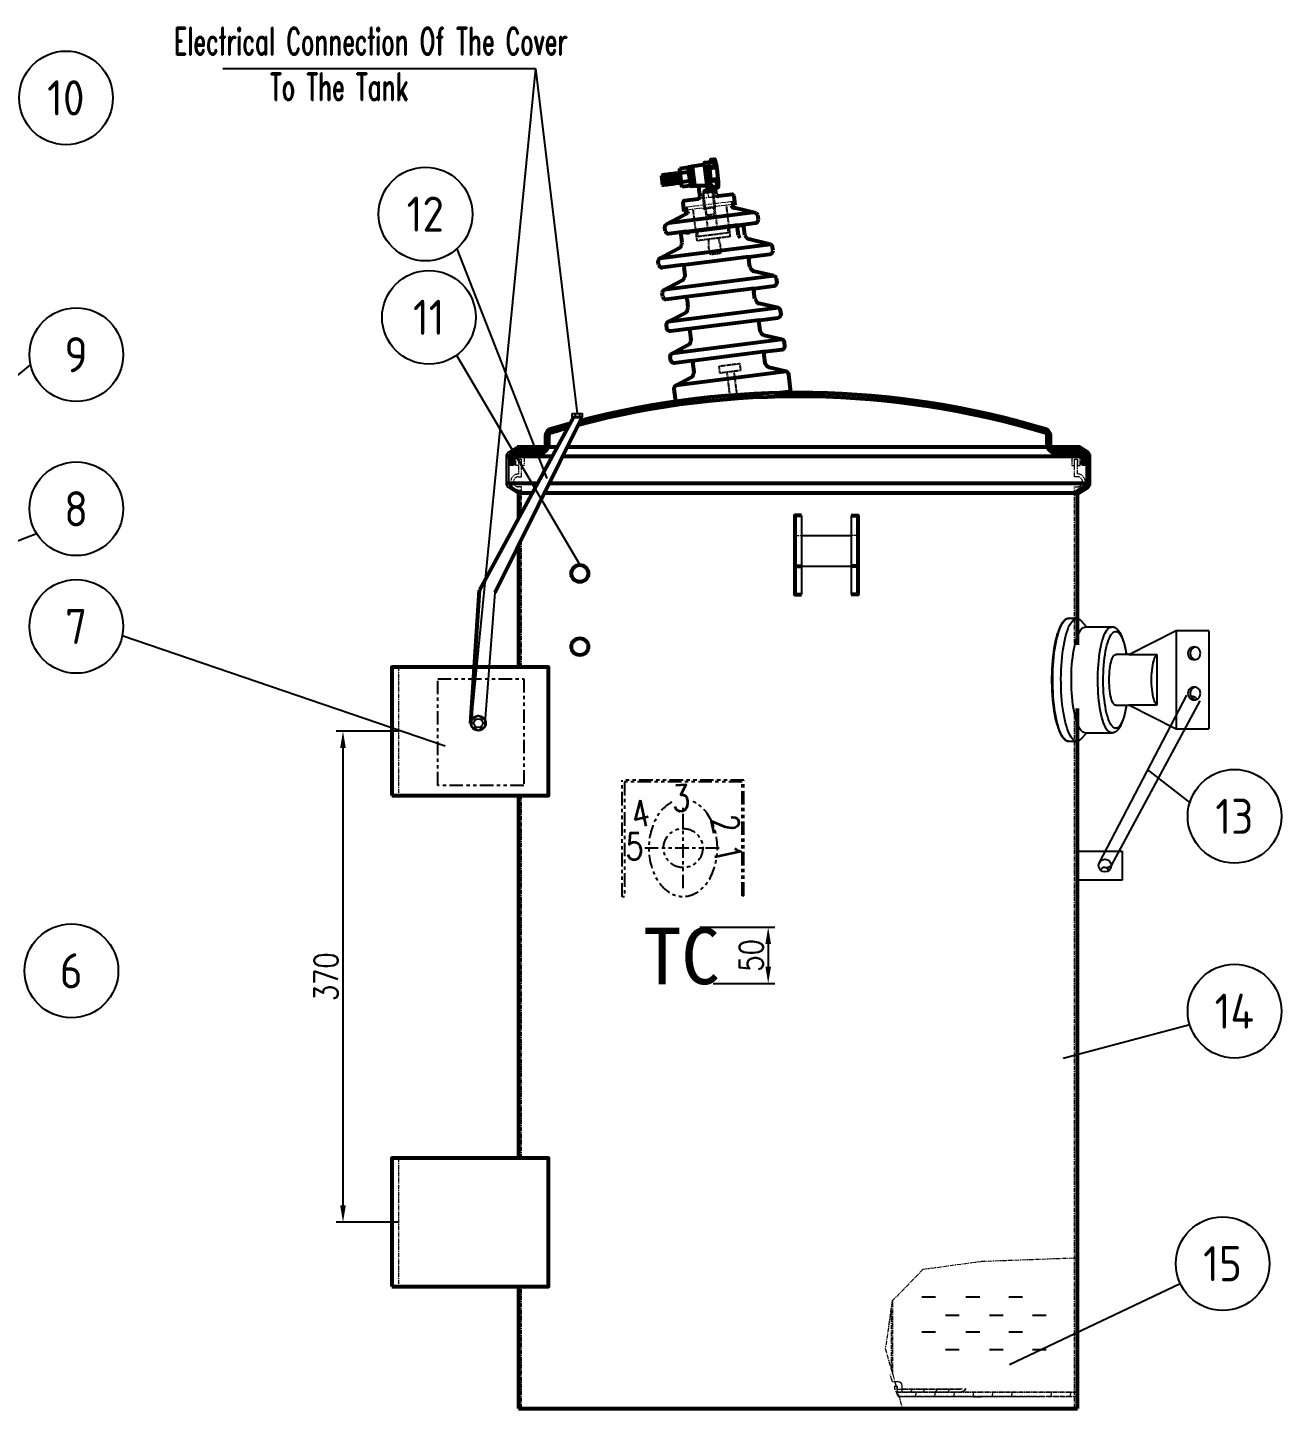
# Model space of a CAD drawing. Header units: millimetres. Extents: x 110990 to 114779, y -20151 to -17057.
# Drawn here: x 112281 to 113394, y -18981 to -17756 of the extents above; entities that cross this region are included whole.
import ezdxf
from ezdxf.enums import TextEntityAlignment as Align

# ---------------------------------------------------------------- set-up
doc = ezdxf.new("R2010")
doc.units = ezdxf.units.MM
doc.header["$LTSCALE"] = 3
for name, pattern in [('ACISOTGB', [9, 4, -1, 1, -1, 1, -1]), ('ACISOTGL', [3, 2, -1]), ('CENTER', [2, 1.25, -0.25, 0.25, -0.25]), ('HIDDEN', [0.375, 0.25, -0.125])]:
    doc.linetypes.add(name, pattern=pattern)
for name, color, linetype in [('2', 3, 'Continuous'), ('4', 2, 'HIDDEN'), ('A', 3, 'Continuous'), ('D', 11, 'HIDDEN'), ('PL', 5, 'Continuous'), ('S', 254, 'Continuous'), ('几何体', 7, 'Continuous')]:
    doc.layers.add(name, color=color, linetype=linetype)
for name, color, linetype, lineweight in [('图层1', 1, 'CENTER', 13), ('标注、文本', 3, 'Continuous', 25), ('粗实线', 4, 'Continuous', 53)]:
    doc.layers.add(name, color=color, linetype=linetype, lineweight=lineweight)
doc.styles.add('chinese', font='simhei.ttf')
doc.styles.add('HC_GBDIM', font='romans', dxfattribs={"width": 0.667, "bigfont": 'gbcbig'})
doc.styles.add('ST_WIN', font='isocp2.shx', dxfattribs={"bigfont": 'hzdxfst.shx'})
doc.styles.add('TH_GBDIM', font='romans.shx', dxfattribs={"width": 0.8, "bigfont": 'gbcbig.shx'})
doc.styles.add('数字与字母', font='romand.shx', dxfattribs={"width": 0.8, "bigfont": 'hztxt.shx'})
doc.dimstyles.new('TH_GBDIM1', dxfattribs={"dimscale": 3, "dimtxt": 3.5, "dimasz": 2.5, "dimexe": 2, "dimexo": 0, "dimgap": 1.5, "dimtad": 1, "dimdec": 1, "dimzin": 0, "dimdsep": 46, "dimtxsty": 'TH_GBDIM', "dimcen": 2.5, "dimclrd": 3, "dimclre": 256, "dimclrt": 2, "dimadec": 0, "dimazin": 0, "dimtfac": 0.714286, "dimtdec": 1, "dimtmove": 0, "dimatfit": 3, "dimfxl": 1, "dimtzin": 0, "dimlwd": -1, "dimlwe": -1, "dimarcsym": 0})

# ---------------------------------------------------------------- blocks, each defined once
blk = doc.blocks.new('*D15')
at = {"layer": 'Defpoints', "color": 0, "transparency": 16777216}
for p in [(112610.1, -18380.4), (112560.7, -18816.1), (112610.1, -18816.1)]:
    blk.add_point(p, dxfattribs=at)
at = {"layer": '标注、文本', "transparency": 16777216}
for p, q in [((112610.1, -18380.4), (112554.7, -18380.4)), ((112610.1, -18816.1), (112554.7, -18816.1))]:
    blk.add_line(p, q, dxfattribs=at)
at = {"layer": '标注、文本', "color": 3, "transparency": 16777216}
blk.add_line((112560.7, -18395.4), (112560.7, -18801.1), dxfattribs=at)
for points in [[(112558.2, -18395.4), (112563.2, -18395.4), (112560.7, -18380.4)], [(112558.2, -18801.1), (112563.2, -18801.1), (112560.7, -18816.1)]]:
    blk.add_solid(points, dxfattribs=at)
at = {"layer": '标注、文本', "color": 2, "transparency": 16777216, "insert": (112545.7, -18598.2), "char_height": 21, "width": 122.083, "attachment_point": 5, "rotation": 90, "style": 'TH_GBDIM'}
blk.add_mtext('370', dxfattribs=at)
blk = doc.blocks.new('A$C67204ebe')
at = {"layer": 'D'}
for p, q in [((-38.8, 178), (-32.9, 147.3)), ((-31, 179.6), (-28.4, 166.4)), ((-41.3, 135.4), (-46.8, 163.2)), ((-35.6, 165), (-36.9, 164.7)), ((-34.3, 158.5), (-35.6, 165)), ((-27.6, 159.8), (-34.3, 158.5)), ((-28.4, 166.4), (-28.9, 166.3)), ((-28.9, 166.3), (-27.6, 159.8)), ((-28.4, 166.4), (-28.2, 166.5)), ((-28.2, 166.5), (-24.7, 149)), ((-17.9, 169), (-12.4, 141.1)), ((-12.4, 141.1), (-41.3, 135.4)), ((-6.9, 20.8), (-2.4, -2.4)), ((-0.8, 22), (3.8, -1.2))]:
    blk.add_line(p, q, dxfattribs=at)
for points in [[(-35.6, 182.6), (-39.1, 179.5), (-38.8, 178), (-31, 179.6), (-31.3, 181.1), (-31, 179.6), (-30.2, 179.7), (-27.6, 166.6), (-26.7, 166), (-37.6, 163.8), (-36.9, 164.7), (-39.5, 177.9), (-38.8, 178)], [(-22.6, 139), (-22.4, 137.9), (-20.8, 133.4), (-20.2, 130.3), (-19.9, 127.7), (-19.9, 125.6), (-28.5, 123.9), (-29.6, 126.9), (-30.4, 129.9), (-30.9, 133.6), (-30.9, 136.2), (-31.1, 137.4)]]:
    blk.add_lwpolyline(points, dxfattribs=at)
blk.add_lwpolyline([(-23.1, 147.8), (-34.1, 145.6), (-41.3, 144.2, 0.282875), (-41.9, 143.6, 0.11185), (-41.9, 143.2), (-41.1, 139.3), (-14.1, 144.6), (-14.8, 148.6, 0.414214), (-15.8, 149.2), (-23.2, 147.8)], format="xyb", dxfattribs=at)
blk.add_lwpolyline([(3.9, 29.4), (5.1, 23.2), (-12.9, 19.6), (-14.1, 25.8)], close=True, dxfattribs=at)
for centre, start, end in [((-34.4, 147.1), 281.16, 11.16), ((-23.2, 149.3), 191.16, 281.16)]:
    blk.add_arc(centre, 1.5, start, end, dxfattribs=at)
at = {"layer": '图层1'}
for p, q in [((-12.5, 172.2), (-53, 164.4)), ((-25, 176.1), (-43, 172.6)), ((-35.6, 182.6), (-34, 174.3)), ((-34, 174.3), (-25, 176.1)), ((-12.9, 169.9), (-13.3, 172.1)), ((-11.9, 168.9), (-12.5, 172.2)), ((-53, 164.4), (-52.4, 160.9)), ((-52.3, 164.5), (-51.8, 162.3)), ((-51.8, 162.3), (-12.9, 169.9)), ((36.4, 5.2), (-48.2, -11.5))]:
    blk.add_line(p, q, dxfattribs=at)
at = {"layer": '粗实线', "ltscale": 2}
for p, q in [((-61.1, 198.1), (-61.3, 196.5)), ((-61.3, 196.5), (-60.4, 194.2)), ((-53.9, 199.6), (-61.1, 198.1)), ((-39.9, 203.9), (-36.1, 185.3)), ((-76.9, 191.1), (-75.3, 182.9)), ((-76.4, 190.7), (-74.1, 183.4)), ((-75.8, 191.6), (-73.2, 182.8)), ((-74.9, 191), (-72.6, 183.8)), ((-74.2, 191.9), (-71.7, 183.1)), ((-73.3, 191.3), (-71.1, 184.1)), ((-72.7, 192.2), (-70.1, 183.4)), ((-71.8, 191.6), (-69.5, 184.4)), ((-71.1, 192.6), (-68.6, 183.7)), ((-70.2, 191.9), (-68, 184.7)), ((-69.6, 192.9), (-67, 184.1)), ((-68.7, 192.2), (-66.4, 185)), ((-68, 193.2), (-65.5, 184.3)), ((-67.1, 192.5), (-64.9, 185.3)), ((-66.5, 193.4), (-64, 184.6)), ((-65.6, 192.8), (-63.3, 185.6)), ((-65, 193.8), (-62.4, 185)), ((-61.8, 185.9), (-64, 193.1)), ((-63.4, 194.1), (-60.9, 185.3)), ((-62.5, 193.4), (-60.3, 186.2)), ((-61.8, 194.4), (-59.3, 185.6)), ((-53.1, 195.6), (-60.4, 194.2)), ((-51.6, 187.6), (-58.8, 186.2)), ((-52.1, 192.8), (-49.3, 191)), ((-36.1, 185.3), (-35.7, 184.5)), ((-34.5, 194.1), (-33.2, 187.5)), ((-33.2, 187.5), (-33.5, 189.1)), ((-33.5, 189.1), (-33.5, 189.1)), ((-50.8, 183.6), (-58, 182.2)), ((-54.9, 170.2), (-43, 172.6)), ((-42.1, 178.6), (-42.5, 180.2)), ((-41.4, 174.9), (-42.1, 178.6)), ((-27.4, 177.7), (-28.1, 181.3)), ((-13.1, 178.4), (-25, 176.1)), ((-9.7, 169.3), (-11.3, 177.2)), ((6.6, 163.9), (-67.6, 149.3)), ((-54.6, 160.4), (-56.1, 168.3)), ((-51.2, 161.1), (-54.6, 160.4)), ((-13.1, 168.6), (-9.7, 169.3)), ((9.3, 163.5), (-10.6, 166.7)), ((11.7, 158.2), (10.9, 161.9)), ((-69.9, 147.8), (-52.7, 158.4)), ((-1, 152.1), (-57.1, 141)), ((-51.4, 142.9), (-5.9, 151.9)), ((-5.1, 143), (-6.4, 149)), ((-6, 151.8), (9.5, 154.9)), ((0.5, 143.7), (-0.9, 150.7)), ((24, 136.7), (-73.6, 117.4)), ((-70.1, 142.1), (-70.8, 145.8)), ((-51.4, 142.9), (-66.9, 139.9)), ((-54.4, 132.8), (-55.7, 139.9)), ((24, 136.7), (4.4, 139.9)), ((-73.6, 117.4), (-56.6, 127.9)), ((5.6, 124.5), (-52.2, 113)), ((5.6, 124.5), (23.9, 128.1)), ((26.5, 131.6), (25.9, 134.4)), ((-73.9, 111.8), (-74.4, 114.6)), ((-51.9, 113.1), (-70.2, 109.5)), ((-49.8, 104.4), (-51, 110.9)), ((7, 115.6), (5.6, 122.1)), ((28.8, 109), (11.4, 111.7)), ((28.8, 109), (-67.4, 90)), ((-67.4, 90), (-52.4, 99.2)), ((12.2, 96.8), (29.8, 100.3)), ((32, 103.5), (31.2, 107.2)), ((-68.3, 83.8), (-69, 87.4)), ((12.2, 96.8), (-47.4, 85)), ((13.5, 87.5), (12.1, 94)), ((-47.5, 85), (-65, 81.6)), ((34.7, 81), (-62.2, 61.8)), ((-45.2, 75.9), (-46.3, 82.5)), ((18.8, 69), (-42.2, 57)), ((39.8, 53.2), (-56.4, 34.2)), ((26.1, 41.5), (-37.5, 29)), ((45.7, 25.2), (-51.2, 6.1))]:
    blk.add_line(p, q, dxfattribs=at)
for points in [[(-42.5, 180.2), (-42.9, 182.5, 0.216454), (-43.8, 183.7, 0.14676), (-45.3, 184.1), (-47.1, 183.7, -0.216222), (-47.7, 183.8, -0.128385), (-48, 184.3), (-51.1, 200.1, -0.236321), (-51, 200.6, -0.137645), (-50.4, 201), (-40.5, 203.4, 0.118082), (-40.2, 203.6, 0.239241), (-39.9, 204.2, -0.185592), (-39.7, 204.7, -0.149289), (-39.3, 205.1), (-33.8, 206.1), (-34.1, 207.5, -0.162586), (-34.1, 207.9, -0.235181), (-33.6, 208.2), (-31.3, 208.7, -0.193012), (-30.8, 208.6, -0.216479), (-30.7, 208.3), (-29.5, 205), (-28.8, 202.5, -0.305966), (-29.2, 201.3, -0.211517), (-30.1, 201.1), (-33.8, 200.2, 0.124352), (-34.9, 199.7), (-33.3, 191.1, 0.232484), (-32.3, 189.9, 0.137631), (-31.2, 189.6), (-29.8, 189.9, -0.226514), (-28.4, 189.5, -0.129294), (-27.4, 185.8)], [(-50.4, 201), (-50.3, 200.7), (-50.3, 200.2), (-47.2, 184.4), (-47, 184), (-46.2, 183.9, -0.005437), (-42.8, 184.5, -0.020315), (-39, 184.8, -0.072791), (-37, 184.7, -0.141507), (-36.2, 184.1, -0.078582), (-35.7, 183.2, -0.389074)], [(-34.5, 194.1), (-35.7, 200.2), (-35.8, 200.7, -0.078909), (-35.9, 201.7, -0.002455), (-35.7, 202.6, -0.104269), (-35.3, 203.9, -0.067748), (-33.8, 205.8, -0.137062), (-32.8, 206.3, -0.250439), (-31.9, 206.1, -0.064304), (-31.3, 205.3, -0.207145), (-31, 202.9, -0.182921), (-31.6, 202, -0.000416), (-33.2, 201.6, 0.26878), (-34.9, 199.7, 0.499102)], [(-33.9, 190.8), (-33.2, 187.5, 0.188465), (-31.6, 184.9, 0.125485), (-29.5, 184.1, 0.148052), (-28, 184.3, 0.261104), (-27.4, 185.8, 0.829827)], [(-32.9, 190.5), (-28, 191.5, -0.202073), (-27, 191.3, -0.189452), (-26.4, 190.4, -0.036985), (-26, 184.1, 0.140434)], [(-28.1, 181.3), (-28.4, 183.4), (-26.3, 183.8, 0.076742), (-26.1, 183.9, 0.221032), (-26, 184.1, 59.233366)], [(23.9, 55.7, -0.200811), (21.5, 57.2, -0.016019), (20, 59.5), (18.6, 66.5, -0.126731), (18.7, 67.8, 0.095852), (18.8, 69), (34.9, 72.2, 0.198563), (37, 73.6, 0.178497), (37.5, 75.6), (36.8, 78.9, 0.197282), (36, 80.2, 0.032544), (34.7, 81), (17.4, 83.8)], [(-42.7, 42.6, 0.200811), (-41, 44.8, 0.016019), (-40.5, 47.5), (-41.9, 54.6, 0.126731), (-42.4, 55.7, -0.095852), (-43, 56.9), (-59.1, 53.7, -0.198563), (-61.5, 54.2, -0.178497), (-62.8, 55.9), (-63.4, 59.2, -0.197282), (-63.1, 60.6, -0.032544), (-62.2, 61.8), (-47.3, 71)], [(36.4, 5.2), (49.6, 7.8, 0.264751), (50.4, 8.5, 0.085218), (50.6, 9.6), (48, 22.7, 0.130917), (47.3, 24.1, 0.137977), (45.7, 25.2), (30.4, 27.7, -0.196911), (28, 29.1, -0.024375), (26.5, 31.4), (25.1, 37.9, -0.086896), (25.1, 39.7, -0.031016), (25.4, 41.4), (40.8, 44.4, 0.221746), (42.5, 45.7, 0.093612), (43, 47.3), (42.3, 51, 0.224627), (41.2, 52.6, 0.05176), (39.8, 53.2), (23.9, 55.7)], [(-48.2, -11.5), (-48.2, -11.5, -0.264751), (-49.2, -11.1, -0.085218), (-49.8, -10.2), (-52.4, 3, -0.130917), (-52.3, 4.5, -0.137977), (-51.2, 6.1), (-38, 14.2, 0.196911), (-36.4, 16.4, 0.024375), (-35.9, 19.1), (-37.1, 25.6, 0.086896), (-37.7, 27.3, 0.031016), (-38.6, 28.7), (-54, 25.7, -0.221746), (-56, 26.2, -0.093612), (-57.2, 27.6), (-57.9, 31.2, -0.224627), (-57.5, 33.1, -0.05176), (-56.4, 34.2), (-42.7, 42.6)]]:
    blk.add_lwpolyline(points, format="xyb", dxfattribs=at)
for points in [[(-51, 200.6), (-53.5, 200.1), (-50.2, 183.3), (-47.7, 183.8)], [(-35.7, 183.2), (-35.6, 182.6), (-31.3, 181.1), (-39.1, 179.5)]]:
    blk.add_lwpolyline(points, dxfattribs=at)
for centre, radius, start, end in [((-57, 196.9), 4.35, 163.4313, 218.8887), ((-57.3, 196.8), 4.34, 343.3993, 38.9207), ((-34.4, 201.6), 1.52, 294.6534, 2.4331), ((-80.9, 186), 54.6, 4.6754, 17.6446), ((-43.5, 193.3), 16.8, 177.1743, 205.1457), ((-54.6, 184.9), 4.35, 163.4313, 218.8887), ((-68.4, 188.4), 16.8, 357.1582, 25.1618), ((-55, 184.9), 4.34, 343.3994, 38.9205), ((-31.8, 189.4), 1.26, 14.6553, 93.8015), ((-43.4, 174.3), 1.82, 281.16, 330.0554), ((-44.1, 174.8), 2.63, 330.0554, 3.4106), ((-24.9, 178.5), 2.63, 198.9094, 232.2646), ((-25.4, 177.9), 1.82, 232.2646, 281.16), ((-12.9, 176.6), 1.86, 59.0793, 96.5308), ((-12.8, 176.9), 1.51, 11.16, 59.0793), ((-54.6, 168.6), 1.51, 143.2407, 191.16), ((-54.4, 168.4), 1.86, 105.7892, 143.2407), ((-54.6, 161.4), 3.52, 301.4821, 323.501), ((-54.1, 161.1), 3, 323.501, 1.2271), ((-10.3, 169.7), 3, 201.0929, 238.819), ((-10.1, 170.2), 3.52, 238.819, 260.8379), ((12.2, 166.3), 4.06, 224.3538, 242.4485), ((9.7, 161.7), 1.18, 11.9255, 62.4485), ((-73.7, 149.4), 4.06, 319.8715, 337.9662), ((-2.3, 149.9), 4.16, 154.9318, 192.0441), ((-6.6, 151.9), 0.599, 334.9318, 356.4793), ((2.4, 151.4), 3.38, 168.1044, 184.7855), ((3.1, 151.5), 4.11, 184.7855, 191.7617), ((9, 157.4), 2.54, 281.3417, 330.4372), ((7.8, 158.1), 3.83, 330.4372, 2.4295), ((-69.7, 146), 1.18, 139.8715, 190.3945), ((-66.5, 143.4), 3.83, 199.8905, 231.8828), ((-67.3, 142.4), 2.54, 231.8828, 280.9783), ((-59.1, 139.3), 3.38, 17.5345, 34.2156), ((-59.8, 139.1), 4.11, 10.5583, 17.5345), ((-50.8, 143.2), 0.599, 205.8407, 227.3882), ((-54, 139.7), 4.16, 10.2759, 47.3882), ((7.3, 148.9), 13.7, 205.3694, 217.4953), ((18.9, 154), 21.1, 209.3382, 216.7925), ((5, 143.6), 3.67, 216.7925, 260.6372), ((22.3, 133.2), 3.92, 40.9829, 63.3864), ((23, 133.8), 3.02, 11.16, 40.9829), ((-58.5, 131.1), 3.67, 301.6828, 345.5275), ((-75.4, 135.4), 21.1, 345.5275, 352.9818), ((10.7, 123.3), 5.24, 167.6316, 180.8025), ((11.7, 123.4), 6.15, 180.8025, 192.0282), ((23.3, 131.2), 3.21, 281.16, 325.4108), ((23.3, 131.2), 3.21, 325.4108, 6.6892), ((-71.5, 115.2), 3.02, 161.3371, 191.16), ((-70.6, 114.9), 3.92, 138.9336, 161.3371), ((-70.8, 112.7), 3.21, 195.6308, 236.9092), ((-56.2, 110.1), 5.24, 21.5175, 34.6884), ((-57, 109.8), 6.15, 10.2918, 21.5175), ((15.3, 119.4), 9.1, 204.3699, 221.7169), ((12.2, 116.6), 4.88, 221.7169, 261.0791), ((-70.8, 112.7), 3.21, 236.9092, 281.16), ((-54.9, 103.3), 4.88, 301.2409, 340.6031), ((-58.9, 104.7), 9.1, 340.6031, 357.9501), ((31.2, 113.6), 5.21, 242.1366, 254.886), ((29.3, 102.8), 2.58, 281.2407, 329.3178), ((29.4, 106.8), 1.84, 11.9208, 74.886), ((28.4, 103.3), 3.59, 329.3178, 3.5272), ((-67.2, 87.8), 1.84, 127.434, 190.3992), ((-71.4, 93.4), 5.21, 307.434, 320.1834), ((20.4, 95), 8.34, 167.8363, 177.6138), ((17.4, 95.1), 5.41, 177.6138, 192.0258), ((113.9, 153.7), 120.2, 213.407, 214.7095), ((-64.9, 84.9), 3.59, 198.7928, 233.0022), ((-65.5, 84.1), 2.58, 233.0022, 281.0793), ((-54.3, 80.3), 8.34, 24.7062, 34.4837), ((-51.7, 81.5), 5.41, 10.2942, 24.7062), ((-163.1, 99.1), 120.2, 347.6105, 348.913), ((17.9, 87.2), 3.49, 214.7095, 260.7372), ((-49.1, 74), 3.49, 301.5828, 347.6105)]:
    blk.add_arc(centre, radius, start, end, dxfattribs=at)
for points in [[(-60.4, 194.2), (-61, 194), (-61.9, 194.4), (-62.5, 193.4), (-63.4, 194.1), (-64, 193.1), (-65, 193.8), (-65.6, 192.8), (-66.5, 193.4), (-67.1, 192.5), (-68, 193.2), (-68.7, 192.2), (-69.6, 192.9), (-70.2, 191.9), (-71.1, 192.6), (-71.8, 191.6), (-72.7, 192.2), (-73.3, 191.3), (-74.2, 191.9), (-74.9, 191), (-75.8, 191.6), (-76.4, 190.7), (-76.9, 191.1)], [(-58.8, 186.1), (-59.3, 185.6), (-60.3, 186.2), (-60.9, 185.3), (-61.8, 185.9), (-62.4, 185), (-63.3, 185.6), (-64, 184.6), (-64.9, 185.3), (-65.5, 184.3), (-66.4, 185), (-67.1, 184), (-68, 184.7), (-68.6, 183.7), (-69.5, 184.4), (-70.2, 183.4), (-71.1, 184), (-71.7, 183.1), (-72.6, 183.8), (-73.2, 182.8), (-74.2, 183.4), (-74.8, 182.5), (-75.3, 182.9)], [(-35.7, 184.5), (-34.2, 184), (-31.8, 183.7), (-30.2, 183.8), (-28.6, 184)]]:
    blk.add_spline(points, degree=3, dxfattribs=at)
blk = doc.blocks.new('*D11')
at = {"layer": 'Defpoints', "color": 0, "transparency": 16777216}
for p in [(112877.3, -18554.3), (112889.3, -18604.3), (112938.1, -18604.3)]:
    blk.add_point(p, dxfattribs=at)
at = {"layer": '标注、文本', "transparency": 16777216}
for p, q in [((112877.3, -18554.3), (112944.1, -18554.3)), ((112889.3, -18604.3), (112944.1, -18604.3))]:
    blk.add_line(p, q, dxfattribs=at)
at = {"layer": '标注、文本', "color": 3, "transparency": 16777216}
blk.add_line((112938.1, -18569.3), (112938.1, -18589.3), dxfattribs=at)
for points in [[(112935.6, -18569.3), (112940.6, -18569.3), (112938.1, -18554.3)], [(112935.6, -18589.3), (112940.6, -18589.3), (112938.1, -18604.3)]]:
    blk.add_solid(points, dxfattribs=at)
at = {"layer": '标注、文本', "color": 2, "transparency": 16777216, "insert": (112923.1, -18579.3), "char_height": 21, "attachment_point": 5, "rotation": 90, "style": 'TH_GBDIM'}
blk.add_mtext('50', dxfattribs=at)

msp = doc.modelspace()

# ---------------------------------------------------------------- linework, layer by layer
at = {"layer": '2', "linetype": 'Continuous'}
msp.add_lwpolyline([(112716.25, -18129.76), (112709.16, -18134.19, 0.2586176), (112707.75, -18136.73), (112707.75, -18160.29, 0.2586176), (112709.16, -18162.83), (112716.25, -18167.26), (112715.19, -18168.96), (112708.1, -18164.53, -0.2586176), (112705.75, -18160.29), (112705.75, -18136.73, -0.2586176), (112708.1, -18132.49), (112715.19, -18128.06)], format="xyb", close=True, dxfattribs=at)
at = {"layer": 'A'}
for p, q in [((111935.26, -18341.53), (112288.71, -18205.02)), ((113313.13, -18444.18), (113274.78, -18414.25)), ((113312.25, -18640.87), (113199.94, -18670.72))]:
    msp.add_line(p, q, dxfattribs=at)
for centre in [(112314.86, -17818.46), (112633.94, -17921.57), (112636.97, -18013.15), (112323.98, -18046.31), (112323.98, -18183), (112323.98, -18287.42), (113352.02, -18455.85), (112319.69, -18592.98), (113352.02, -18628.74), (113341.5, -18852.78)]:
    msp.add_circle(centre, 41.58, dxfattribs=at)
at = {"layer": 'PL', "color": 7, "ltscale": 0.5}
msp.add_line((112686.89, -18372.58), (112695.92, -18257.35), dxfattribs=at)
msp.add_lwpolyline([(112680.81, -18366.49), (112686.61, -18369.84), (112686.61, -18376.53), (112680.81, -18379.88), (112675.01, -18376.53), (112675.01, -18369.84)], close=True, dxfattribs=at)
for radius in [6.7, 3.94]:
    msp.add_circle((112680.81, -18373.19), radius, dxfattribs=at)
at = {"layer": '几何体'}
for p, q in [((113212.05, -18280.42), (113204.72, -18280.42)), ((113204.72, -18280.42), (113204.77, -18280.42)), ((113220.96, -18287.93), (113215.82, -18282.41)), ((113242.81, -18287.93), (113219.3, -18287.93)), ((113300.24, -18291.29), (113258.15, -18312.64)), ((113329.21, -18291.29), (113300.24, -18291.29)), ((113258.79, -18312.32), (113246.58, -18312.32)), ((113283.21, -18312.64), (113258.15, -18312.64)), ((113283.21, -18356.98), (113283.21, -18312.64)), ((113246.58, -18357.31), (113258.79, -18357.31)), ((113258.15, -18356.98), (113300.24, -18378.33)), ((113258.15, -18356.98), (113283.21, -18356.98)), ((113215.82, -18387.22), (113220.96, -18381.7)), ((113219.3, -18381.7), (113242.81, -18381.7)), ((113300.24, -18378.33), (113329.09, -18378.33)), ((113204.72, -18389.21), (113212.05, -18389.21)), ((113212.17, -18512.42), (113212.17, -18486.82)), ((113212.17, -18486.82), (113252.17, -18486.82)), ((113252.17, -18486.82), (113252.17, -18512.42)), ((113252.17, -18512.42), (113212.17, -18512.42))]:
    msp.add_line(p, q, dxfattribs=at)
at = {"layer": '几何体', "flags": 128}
for points in [[(113204.72, -18389.21), (113203.7, -18389.06), (113202.69, -18388.64), (113201.69, -18387.93), (113200.71, -18386.95), (113199.75, -18385.7), (113198.81, -18384.18), (113197.9, -18382.4), (113197.03, -18380.38), (113196.2, -18378.11), (113195.41, -18375.63), (113194.68, -18372.93), (113193.99, -18370.03), (113193.36, -18366.94), (113192.79, -18363.69), (113192.28, -18360.29), (113191.84, -18356.76), (113191.46, -18353.11), (113191.15, -18349.36), (113190.92, -18345.54), (113190.75, -18341.67), (113190.66, -18337.76), (113190.64, -18333.83), (113190.7, -18329.91), (113190.83, -18326.01), (113191.03, -18322.16), (113191.3, -18318.38), (113191.64, -18314.68), (113192.05, -18311.08), (113192.53, -18307.61), (113193.07, -18304.29), (113193.67, -18301.12), (113194.33, -18298.12), (113195.04, -18295.32), (113195.8, -18292.73), (113196.61, -18290.35), (113197.46, -18288.2), (113198.35, -18286.3), (113199.27, -18284.65), (113200.22, -18283.26), (113201.2, -18282.15), (113202.19, -18281.3), (113203.2, -18280.74), (113204.21, -18280.45), (113204.72, -18280.42)], [(113212.05, -18389.21), (113211.03, -18389.06), (113210.02, -18388.64), (113209.02, -18387.93), (113208.04, -18386.95), (113207.08, -18385.7), (113206.14, -18384.18), (113205.23, -18382.4), (113204.36, -18380.38), (113203.53, -18378.11), (113202.74, -18375.63), (113202.01, -18372.93), (113201.32, -18370.03), (113200.69, -18366.94), (113200.12, -18363.69), (113199.61, -18360.29), (113199.17, -18356.76), (113198.79, -18353.11), (113198.49, -18349.36), (113198.25, -18345.54), (113198.08, -18341.67), (113197.99, -18337.76), (113197.97, -18333.83), (113198.03, -18329.91), (113198.16, -18326.01), (113198.36, -18322.16), (113198.63, -18318.38), (113198.97, -18314.68), (113199.38, -18311.08), (113199.86, -18307.61), (113200.4, -18304.29), (113201, -18301.12), (113201.66, -18298.12), (113202.37, -18295.32), (113203.13, -18292.73), (113203.94, -18290.35), (113204.79, -18288.2), (113205.68, -18286.3), (113206.6, -18284.65), (113207.56, -18283.26), (113208.53, -18282.15), (113209.52, -18281.3), (113210.53, -18280.74), (113211.54, -18280.45), (113212.56, -18280.45), (113213.57, -18280.74), (113214.58, -18281.3), (113215.57, -18282.15), (113215.82, -18282.41)], [(113219.3, -18381.7), (113218.36, -18381.56), (113217.43, -18381.13), (113216.51, -18380.43), (113215.6, -18379.46), (113214.71, -18378.21), (113213.86, -18376.71), (113213.03, -18374.95), (113212.25, -18372.96), (113211.5, -18370.73), (113210.81, -18368.28), (113210.16, -18365.64), (113209.57, -18362.81), (113209.04, -18359.81), (113208.57, -18356.66), (113208.16, -18353.38), (113207.82, -18349.99), (113207.55, -18346.51), (113207.35, -18342.95), (113207.23, -18339.35), (113207.17, -18335.72), (113207.19, -18332.09), (113207.28, -18328.47), (113207.44, -18324.89), (113207.68, -18321.37), (113207.98, -18317.93), (113208.36, -18314.59), (113208.8, -18311.37), (113209.3, -18308.29), (113209.86, -18305.38), (113210.48, -18302.64), (113211.15, -18300.09), (113211.87, -18297.75), (113212.64, -18295.64), (113213.44, -18293.76), (113214.28, -18292.13), (113215.15, -18290.75), (113216.05, -18289.64), (113216.97, -18288.81), (113217.9, -18288.24), (113218.83, -18287.96), (113219.3, -18287.93)], [(113242.81, -18381.7), (113241.87, -18381.56), (113240.94, -18381.13), (113240.01, -18380.43), (113239.11, -18379.46), (113238.22, -18378.21), (113237.37, -18376.71), (113236.54, -18374.95), (113235.76, -18372.96), (113235.01, -18370.73), (113234.32, -18368.28), (113233.67, -18365.64), (113233.08, -18362.81), (113232.55, -18359.81), (113232.08, -18356.66), (113231.67, -18353.38), (113231.33, -18349.99), (113231.06, -18346.51), (113230.86, -18342.95), (113230.74, -18339.35), (113230.68, -18335.72), (113230.7, -18332.09), (113230.79, -18328.47), (113230.95, -18324.89), (113231.19, -18321.37), (113231.49, -18317.93), (113231.87, -18314.59), (113232.3, -18311.37), (113232.81, -18308.29), (113233.37, -18305.38), (113233.99, -18302.64), (113234.66, -18300.09), (113235.38, -18297.75), (113236.14, -18295.64), (113236.95, -18293.76), (113237.79, -18292.13), (113238.66, -18290.75), (113239.56, -18289.64), (113240.47, -18288.81), (113241.4, -18288.24), (113242.34, -18287.96), (113242.81, -18287.93)], [(113194.7, -18375.01), (113194.6, -18374.69), (113193.88, -18371.98), (113193.2, -18369.07), (113192.58, -18365.97), (113192.02, -18362.71), (113191.53, -18359.3), (113191.1, -18355.76), (113190.74, -18352.1), (113190.44, -18348.36), (113190.22, -18344.54), (113190.08, -18340.67), (113190, -18336.77), (113190, -18332.86), (113190.08, -18328.96), (113190.22, -18325.09), (113190.44, -18321.27), (113190.74, -18317.52), (113191.1, -18313.87), (113191.53, -18310.33), (113192.02, -18306.92), (113192.58, -18303.65), (113193.2, -18300.56), (113193.88, -18297.65), (113194.6, -18294.93), (113195.12, -18293.23)], [(113246.58, -18377.79), (113245.68, -18377.65), (113244.77, -18377.22), (113243.89, -18376.51), (113243.02, -18375.52), (113242.17, -18374.27), (113241.35, -18372.74), (113240.57, -18370.97), (113239.83, -18368.96), (113239.13, -18366.71), (113238.48, -18364.26), (113237.88, -18361.61), (113237.35, -18358.78), (113236.87, -18355.79), (113236.46, -18352.67), (113236.12, -18349.42), (113235.85, -18346.08), (113235.64, -18342.66), (113235.52, -18339.19), (113235.46, -18335.69), (113235.48, -18332.18), (113235.57, -18328.69), (113235.74, -18325.25), (113235.97, -18321.86), (113236.28, -18318.57), (113236.66, -18315.38), (113237.1, -18312.32), (113237.61, -18309.41), (113238.18, -18306.66), (113238.8, -18304.11), (113239.47, -18301.76), (113240.19, -18299.63), (113240.95, -18297.74), (113241.76, -18296.09), (113242.59, -18294.7), (113243.45, -18293.57), (113244.33, -18292.72), (113245.22, -18292.15), (113246.13, -18291.87), (113247.04, -18291.87), (113247.94, -18292.15), (113248.84, -18292.72), (113249.72, -18293.57), (113250.58, -18294.7), (113251.41, -18296.09), (113252.21, -18297.74), (113252.97, -18299.63), (113253.69, -18301.76), (113254.37, -18304.11), (113254.99, -18306.66), (113255.56, -18309.41), (113256.06, -18312.32), (113256.06, -18312.32)], [(113246.58, -18357.31), (113245.93, -18357.16), (113245.29, -18356.74), (113244.66, -18356.04), (113244.06, -18355.08), (113243.49, -18353.86), (113242.95, -18352.4), (113242.47, -18350.72), (113242.03, -18348.84), (113241.65, -18346.78), (113241.34, -18344.57), (113241.09, -18342.24), (113240.91, -18339.82), (113240.8, -18337.33), (113240.76, -18334.81), (113240.8, -18332.29), (113240.91, -18329.81), (113241.09, -18327.38), (113241.34, -18325.05), (113241.65, -18322.84), (113242.03, -18320.79), (113242.47, -18318.91), (113242.95, -18317.23), (113243.49, -18315.77), (113244.06, -18314.55), (113244.66, -18313.58), (113245.29, -18312.88), (113245.93, -18312.46), (113246.58, -18312.32)], [(113283.21, -18356.98), (113282.57, -18356.42), (113281.96, -18355.58), (113281.37, -18354.49), (113280.82, -18353.14), (113280.31, -18351.57), (113279.85, -18349.79), (113279.44, -18347.82), (113279.1, -18345.68), (113278.81, -18343.41), (113278.6, -18341.03), (113278.45, -18338.58), (113278.38, -18336.07), (113278.38, -18333.55), (113278.45, -18331.05), (113278.6, -18328.59), (113278.81, -18326.21), (113279.1, -18323.94), (113279.44, -18321.81), (113279.85, -18319.84), (113280.31, -18318.05), (113280.82, -18316.48), (113281.37, -18315.14), (113281.96, -18314.04), (113282.57, -18313.21), (113283.21, -18312.64)], [(113321.69, -18311.24), (113321.55, -18309.97), (113321.14, -18308.76), (113320.48, -18307.67), (113319.61, -18306.77), (113318.56, -18306.08), (113317.39, -18305.66), (113316.16, -18305.52), (113314.93, -18305.66), (113313.76, -18306.08), (113312.72, -18306.77), (113311.84, -18307.67), (113311.18, -18308.76), (113310.77, -18309.97), (113310.64, -18311.24), (113310.77, -18312.51), (113311.18, -18313.72), (113311.84, -18314.8), (113312.72, -18315.71), (113313.76, -18316.39), (113314.93, -18316.81), (113316.16, -18316.96), (113317.39, -18316.81), (113318.56, -18316.39), (113319.61, -18315.71), (113320.48, -18314.8), (113321.14, -18313.72), (113321.55, -18312.51), (113321.69, -18311.24)], [(113321.69, -18346.84), (113321.55, -18345.57), (113321.14, -18344.36), (113320.48, -18343.27), (113319.61, -18342.37), (113318.56, -18341.68), (113317.39, -18341.26), (113316.16, -18341.12), (113314.93, -18341.26), (113313.76, -18341.68), (113312.72, -18342.37), (113311.84, -18343.27), (113311.18, -18344.36), (113310.77, -18345.57), (113310.64, -18346.84), (113310.77, -18348.11), (113311.18, -18349.32), (113311.84, -18350.4), (113312.72, -18351.31), (113313.76, -18351.99), (113314.93, -18352.41), (113316.16, -18352.56), (113317.39, -18352.41), (113318.56, -18351.99), (113319.61, -18351.31), (113320.48, -18350.4), (113321.14, -18349.32), (113321.55, -18348.11), (113321.69, -18346.84)], [(113256.06, -18357.31), (113255.82, -18358.78), (113255.28, -18361.61), (113254.69, -18364.26), (113254.04, -18366.71), (113253.34, -18368.96), (113252.6, -18370.97), (113251.81, -18372.74), (113251, -18374.27), (113250.15, -18375.52), (113249.28, -18376.51), (113248.39, -18377.22), (113247.49, -18377.65), (113246.58, -18377.79)]]:
    msp.add_lwpolyline(points, dxfattribs=at)
at = {"layer": '几何体'}
msp.add_circle((113236.97, -18499.62), 5.6, dxfattribs=at)
for centre, radius, start, end in [((113318.31, -18311.24), 5.75, 101.71698, 258.28302), ((113318.31, -18346.84), 5.75, 101.71697, 258.28303), ((113314.82, -18352.74), 3.11, 58.41979, 115.45645), ((113313.42, -18356.72), 7.29, 42.01688, 65.44873), ((113211.63, -18383.84), 5.38, 274.44601, 321.15743), ((113236.71, -18505.13), 3.9, 16.73084, 157.90927)]:
    msp.add_arc(centre, radius, start, end, dxfattribs=at)
for points, knots in [([(113204.78, -18280.45), (113204.54, -18280.44), (113203.94, -18280.44), (113203, -18280.72), (113201.97, -18281.23), (113200.97, -18282), (113199.99, -18283.02), (113199.03, -18284.3), (113198.1, -18285.81), (113197.21, -18287.56), (113196.36, -18289.53), (113195.69, -18291.3), (113195.31, -18292.49), (113195.19, -18292.89)], [0, 0, 0, 0, 0.0623833, 0.1532864, 0.2454946, 0.3412048, 0.4405901, 0.542253, 0.6446694, 0.7468862, 0.848723, 0.9501955, 1, 1, 1, 1]), ([(113256.24, -18312.32), (113256.23, -18312.24), (113256.07, -18311.15), (113255.72, -18309.18), (113255.18, -18306.42), (113254.57, -18303.81), (113253.9, -18301.36), (113253.17, -18299.06), (113252.37, -18296.93), (113251.49, -18294.97), (113250.51, -18293.18), (113249.46, -18291.65), (113248.37, -18290.4), (113247.26, -18289.44), (113246.11, -18288.72), (113244.92, -18288.23), (113243.81, -18287.95), (113243.1, -18287.96), (113242.81, -18287.96)], [0, 0, 0, 0, 0.0058615, 0.0779367, 0.1502954, 0.223027, 0.2962523, 0.3701366, 0.4449059, 0.5208574, 0.5983213, 0.6774003, 0.7459742, 0.8075885, 0.8634765, 0.9155573, 0.9655243, 1, 1, 1, 1]), ([(113242.81, -18381.7), (113243.16, -18381.68), (113243.95, -18381.64), (113245.13, -18381.33), (113246.31, -18380.8), (113247.42, -18380.06), (113248.49, -18379.1), (113249.52, -18377.9), (113250.52, -18376.42), (113251.48, -18374.66), (113252.37, -18372.67), (113253.19, -18370.49), (113253.94, -18368.14), (113254.61, -18365.64), (113255.22, -18362.99), (113255.77, -18360.23), (113256.09, -18358.27), (113256.24, -18357.31)], [0, 0, 0, 0, 0.0418798, 0.0936185, 0.1461315, 0.2013471, 0.261232, 0.3275022, 0.4004931, 0.4778534, 0.5557328, 0.6323311, 0.707621, 0.7818725, 0.8553473, 0.9282466, 1, 1, 1, 1]), ([(113194.75, -18375.33), (113194.78, -18375.45), (113195.05, -18376.43), (113195.61, -18378.07), (113196.41, -18380.23), (113197.25, -18382.16), (113198.14, -18383.89), (113199.07, -18385.4), (113200.05, -18386.67), (113201.07, -18387.71), (113202.14, -18388.5), (113203.23, -18389), (113204.11, -18389.19), (113204.6, -18389.2), (113204.72, -18389.21)], [0, 0, 0, 0, 0.0141379, 0.1097856, 0.2056281, 0.3017208, 0.3981301, 0.4949216, 0.5921161, 0.6895296, 0.786183, 0.8803882, 0.9706781, 1, 1, 1, 1]), ([(113242.67, -18499.66), (113242.62, -18499.7), (113242.29, -18499.94), (113241.65, -18500.34), (113240.82, -18500.82), (113240.07, -18501.19), (113239.4, -18501.47), (113238.78, -18501.64), (113238.38, -18501.55), (113238.17, -18501.5)], [0, 0, 0, 0, 0.0172693, 0.1241864, 0.2499921, 0.4003974, 0.5753342, 0.7749656, 1, 1, 1, 1])]:
    msp.add_open_spline(points, degree=3, knots=knots, dxfattribs=at)
at = {"layer": '图层1'}
for p, q in [((112716.54, -18139.17), (112716.54, -18152.17)), ((113212.53, -18152.08), (113212.53, -18139.08)), ((112961.64, -18206.58), (112967.64, -18206.58)), ((113017.64, -18206.58), (113011.64, -18206.58)), ((112610.08, -18323.42), (112610.08, -18437.42)), ((112610.08, -18759.06), (112610.08, -18873.06)), ((113075.75, -18857.68), (113127.26, -18850.69)), ((113127.26, -18850.69), (113212.53, -18847.51)), ((113075.75, -18857.68), (113048.21, -18885.82)), ((113048.21, -18885.82), (113042.02, -18928.14)), ((113048.61, -18951.1), (113048.61, -18885.42)), ((113047.41, -18946.71), (113047.41, -18892.21)), ((113047.41, -18919.96), (113048.61, -18919.96)), ((113042.02, -18928.14), (113057.18, -18981.19)), ((113048.41, -18957.69), (113046.41, -18951.3)), ((113053.8, -18957.69), (113048.41, -18957.69)), ((113053.8, -18957.69), (113050.4, -18957.69)), ((113050.6, -18963.67), (113050.6, -18961.28)), ((113050.6, -18961.28), (113051.8, -18961.28)), ((113053.6, -18970.66), (113050.6, -18963.67)), ((113051.8, -18961.28), (113051.6, -18961.28)), ((113052.4, -18961.48), (113051.8, -18961.28)), ((113051.8, -18961.28), (113052.6, -18961.88)), ((113052.6, -18961.88), (113052.4, -18961.48)), ((113052.4, -18964.07), (113102.9, -18964.07)), ((113052.6, -18961.88), (113052.6, -18964.87)), ((113052.6, -18961.88), (113052.6, -18966.67)), ((113055.39, -18958.09), (113053.8, -18957.69)), ((113054.99, -18957.88), (113053.8, -18957.69)), ((113056.19, -18958.68), (113054.99, -18957.88)), ((113056.59, -18959.28), (113055.39, -18958.09)), ((113056.79, -18959.68), (113056.19, -18958.68)), ((113056.99, -18960.88), (113056.59, -18959.28)), ((113056.99, -18960.88), (113056.79, -18959.68)), ((113056.99, -18966.67), (113056.99, -18960.88)), ((113056.99, -18964.07), (113056.99, -18960.88)), ((113102.9, -18964.07), (113056.99, -18964.07)), ((113056.99, -18966.67), (113056.99, -18964.07)), ((113056.99, -18964.07), (113108.69, -18964.07)), ((113063.98, -18966.67), (113066.57, -18964.07)), ((113074.96, -18966.67), (113077.55, -18964.07)), ((113086.13, -18966.67), (113088.73, -18964.07)), ((113097.11, -18966.67), (113099.71, -18964.07)), ((113108.69, -18964.07), (113102.9, -18964.07)), ((113107.49, -18964.07), (113103.5, -18964.07)), ((113108.89, -18963.87), (113107.49, -18964.07)), ((113107.49, -18964.07), (113108.89, -18963.88)), ((113108.69, -18964.07), (113110.69, -18963.48)), ((113108.69, -18964.07), (113110.09, -18963.88)), ((113112.48, -18965.27), (113113.48, -18963.48)), ((113113.48, -18963.48), (113112.48, -18965.27)), ((113052.4, -18967.67), (113052.6, -18965.67)), ((113052.6, -18966.67), (113212.53, -18966.67)), ((113212.53, -18966.67), (113053, -18966.67)), ((113212.53, -18970.66), (113053.6, -18970.66)), ((113053.8, -18970.66), (113178.99, -18970.66)), ((113054.2, -18970.66), (113212.53, -18970.66)), ((113108.69, -18966.67), (113056.99, -18966.67)), ((113069.17, -18970.66), (113069.37, -18966.67)), ((113086.13, -18970.66), (113086.53, -18966.67)), ((113103.1, -18970.66), (113103.5, -18966.67)), ((113108.69, -18966.67), (113108.49, -18966.87)), ((113108.69, -18966.67), (113110.69, -18966.27)), ((113110.69, -18966.27), (113108.69, -18966.67)), ((113110.69, -18966.27), (113112.48, -18965.27)), ((113112.48, -18965.27), (113110.69, -18966.27)), ((113120.67, -18971.26), (113120.07, -18970.66)), ((113120.27, -18970.66), (113120.47, -18966.67)), ((113120.47, -18970.66), (113120.47, -18971.26)), ((113127.46, -18971.26), (113120.47, -18971.26)), ((113127.26, -18971.26), (113127.86, -18970.66)), ((113127.46, -18970.66), (113127.46, -18971.26)), ((113137.24, -18970.66), (113137.64, -18966.67)), ((113154.21, -18970.66), (113154.6, -18966.67)), ((113189.37, -18970.66), (113189.57, -18966.67)), ((113206.34, -18970.66), (113206.74, -18966.67)), ((113212.53, -18966.67), (113212.53, -18970.66))]:
    msp.add_line(p, q, dxfattribs=at)
for points in [[(112719.03, -18186.86), (112719.03, -18163.58), (112716.53, -18163.58, -1), (112716.53, -18154.58), (112719.03, -18154.58), (112719.03, -18139.08)], [(113210.03, -18302.13), (113210.03, -18163.58), (113212.53, -18163.58, 1), (113212.53, -18154.58), (113210.03, -18154.58), (113210.03, -18139.08)]]:
    msp.add_lwpolyline(points, format="xyb", dxfattribs=at)
for points in [[(112716.54, -18139.17), (112716.54, -18144.67), (112714.04, -18144.67), (112714.04, -18137.92, -1), (112721.54, -18137.92), (112721.54, -18144.67), (112719.04, -18144.67), (112719.04, -18139.17)], [(113212.53, -18139.08), (113212.53, -18144.58), (113215.03, -18144.58), (113215.03, -18137.83, 1), (113207.53, -18137.83), (113207.53, -18144.58), (113210.03, -18144.58), (113210.03, -18139.08)]]:
    msp.add_lwpolyline(points, format="xyb", close=True, dxfattribs=at)
for points in [[(112719.03, -18323.42), (112719.03, -18210.61)], [(113210.03, -18981.19), (113210.03, -18361.83)], [(112719.03, -18759.06), (112719.03, -18437.42)], [(112719.03, -18981.19), (112719.03, -18873.06)]]:
    msp.add_lwpolyline(points, dxfattribs=at)
for points in [[(112743.08, -18437.42), (112743.08, -18437.42), (112743.08, -18323.42), (112743.08, -18323.42)], [(112743.08, -18873.06), (112743.08, -18873.06), (112743.08, -18759.06), (112743.08, -18759.06)]]:
    msp.add_lwpolyline(points, close=True, dxfattribs=at)
for centre, start, end in [((112716.54, -18159.17), 90, 270), ((113212.53, -18159.08), 270, 90)]:
    msp.add_arc(centre, 7, start, end, dxfattribs=at)
at = {"layer": '标注、文本'}
for p, q in [((112453.97, -17792.43), (112731.68, -17792.43)), ((112731.68, -17792.43), (112674.36, -18371.4)), ((112731.68, -17792.43), (112768.6, -18098.41)), ((112661.88, -17952.36), (112741.58, -18156.24)), ((112094.52, -18210.19), (112283.41, -18055.39)), ((112661.42, -18046.78), (112770.88, -18232.88)), ((112766.76, -18098.41), (112766.76, -18101.3)), ((112770.69, -18098.41), (112770.69, -18101.3)), ((112967.64, -18189.08), (112967.64, -18259.08)), ((113011.64, -18189.08), (113011.64, -18259.08)), ((112967.64, -18206.58), (113011.64, -18206.58)), ((112967.64, -18234.08), (113011.64, -18234.08)), ((112364.81, -18295.31), (112651.34, -18393.45)), ((113300.24, -18291.29), (113300.24, -18378.33)), ((113329.21, -18291.29), (113329.09, -18378.33)), ((113231.83, -18497.39), (113309.6, -18348.47)), ((113242.67, -18499.66), (113321.48, -18353.41)), ((113152.18, -18942.17), (113303.9, -18870.53)), ((113074.36, -18882.29), (113086.65, -18882.29)), ((113113.53, -18882.29), (113125.81, -18882.29)), ((113151.65, -18882.29), (113163.93, -18882.29)), ((113095.35, -18898.37), (113107.63, -18898.37)), ((113134.51, -18898.37), (113146.8, -18898.37)), ((113172.63, -18898.37), (113184.91, -18898.37)), ((113074.36, -18913.39), (113086.65, -18913.39)), ((113113.53, -18913.39), (113125.81, -18913.39)), ((113151.65, -18913.39), (113163.93, -18913.39)), ((113095.35, -18928.97), (113107.63, -18928.97)), ((113134.51, -18928.97), (113146.8, -18928.97)), ((113172.63, -18928.97), (113184.91, -18928.97))]:
    msp.add_line(p, q, dxfattribs=at)
at = {"layer": '标注、文本', "color": 8, "linetype": 'ACISOTGB'}
for p, q in [((112916.63, -18423.8), (112808.56, -18423.8)), ((112808.56, -18527.3), (112808.56, -18423.8)), ((112915.13, -18425.3), (112810.43, -18425.3)), ((112810.43, -18425.3), (112810.43, -18527.3)), ((112915.13, -18526.42), (112915.13, -18425.3)), ((112916.63, -18526.42), (112916.63, -18423.8)), ((112862.6, -18519.68), (112862.6, -18448.34)), ((112894.57, -18484.01), (112828.23, -18484.01)), ((112810.43, -18527.3), (112808.56, -18527.3)), ((112916.63, -18526.42), (112915.13, -18526.42))]:
    msp.add_line(p, q, dxfattribs=at)
at = {"layer": '标注、文本'}
for points in [[(112764.15, -18098.41), (112773.06, -18098.41), (112773.06, -18101.3), (112764.15, -18101.3)], [(112764.85, -18101.3), (112772.6, -18101.3), (112772.6, -18102.26), (112764.85, -18102.26)]]:
    msp.add_lwpolyline(points, close=True, dxfattribs=at)
msp.add_lwpolyline([(112765.15, -18102.26), (112765.15, -18101.3), (112772.3, -18101.3), (112772.3, -18102.87)], dxfattribs=at)
at = {"layer": '标注、文本', "color": 8, "linetype": 'ACISOTGB'}
msp.add_lwpolyline([(112644.75, -18333.96), (112721.21, -18333.96), (112721.21, -18428.53), (112644.75, -18428.53)], close=True, dxfattribs=at)
msp.add_circle((112862.6, -18484.01), 17.37, dxfattribs=at)
msp.add_ellipse((112862.6, -18484.01), major_axis=(0, -43), ratio=0.7071068, start_param=3.4731874, end_param=9.2301993, dxfattribs=at)
at = {"layer": '粗实线', "ltscale": 2}
for p, q in [((112765.15, -18102.26), (112681.83, -18255.08)), ((112695.92, -18257.35), (112772.6, -18102.26)), ((112715.19, -18128.06), (112751.11, -18128.01)), ((112759.87, -18128), (112775.05, -18127.98)), ((112775.05, -18127.98), (113213.88, -18127.98)), ((112746.35, -18136.73), (112705.75, -18136.73)), ((112769.08, -18136.73), (112755.56, -18136.73)), ((113223.32, -18136.65), (112769.08, -18136.73)), ((112705.75, -18160.29), (112733.53, -18160.25)), ((112716.54, -18166.17), (112716.54, -18191.42)), ((112743.93, -18160.24), (112780.45, -18160.2)), ((112780.45, -18160.2), (113223.32, -18160.2)), ((113212.53, -18303.59), (113212.53, -18166.08)), ((112715.17, -18168.87), (112728.84, -18168.87)), ((112739.67, -18168.87), (112782.57, -18168.87)), ((112782.57, -18168.87), (113213.88, -18168.87)), ((112716.54, -18215.65), (112716.54, -18323.51)), ((112961.64, -18234.08), (112967.64, -18234.08)), ((113017.64, -18234.08), (113011.64, -18234.08)), ((112674.12, -18373.19), (112681.83, -18255.08)), ((113212.53, -18981.19), (113212.53, -18360.24)), ((112716.53, -18437.42), (112716.53, -18759.06)), ((112716.53, -18873.06), (112716.53, -18981.19)), ((112716.53, -18981.19), (113212.53, -18981.19))]:
    msp.add_line(p, q, dxfattribs=at)
for points in [[(112769.53, -18108.46, -0.1384063), (113182.83, -18115.09, -0.3847038), (113185.53, -18118.08), (113185.53, -18125.08, 0.4142136), (113194.53, -18134.08), (113213.03, -18134.08, -0.4142136), (113217.03, -18138.08), (113217.03, -18143.08), (113220.03, -18143.08), (113220.03, -18138.08, 0.4142136), (113213.03, -18131.08), (113194.53, -18131.08, -0.4142136), (113188.53, -18125.08), (113188.53, -18118.08, 0.3766562), (113183.31, -18112.13)], [(112745.75, -18112.13, 0.3766562), (112740.53, -18118.08), (112740.53, -18125.08, -0.4142136), (112734.53, -18131.08), (112716.03, -18131.08, 0.4142136), (112709.03, -18138.08), (112709.03, -18143.08), (112712.03, -18143.08), (112712.03, -18138.08, -0.4142136), (112716.03, -18134.08), (112734.53, -18134.08, 0.4142136), (112743.53, -18125.08), (112743.53, -18118.08, -0.3847038), (112746.23, -18115.09, -0.0048454), (112760.39, -18111, -0.0048454)]]:
    msp.add_lwpolyline(points, format="xyb", dxfattribs=at)
msp.add_lwpolyline([(113212.82, -18129.67), (113219.91, -18134.1, -0.2586176), (113221.32, -18136.65), (113221.32, -18160.2, -0.2586176), (113219.91, -18162.74), (113212.82, -18167.17), (113213.88, -18168.87), (113220.97, -18164.44, 0.2586176), (113223.32, -18160.2), (113223.32, -18136.65, 0.2586176), (113220.97, -18132.41), (113213.88, -18127.98)], format="xyb", close=True, dxfattribs=at)
for points in [[(112967.64, -18189.08), (112961.64, -18189.08), (112961.64, -18259.08), (112967.64, -18259.08)], [(113011.64, -18189.08), (113017.64, -18189.08), (113017.64, -18259.08), (113011.64, -18259.08)]]:
    msp.add_lwpolyline(points, dxfattribs=at)
for points in [[(112604.08, -18437.42), (112743.08, -18437.42), (112743.08, -18323.42), (112604.08, -18323.42)], [(112604.08, -18873.06), (112743.08, -18873.06), (112743.08, -18759.06), (112604.08, -18759.06)]]:
    msp.add_lwpolyline(points, close=True, dxfattribs=at)
for centre in [(112770.88, -18240.38), (112770.88, -18305.38)]:
    msp.add_circle(centre, 7.5, dxfattribs=at)
for start, end in [(73.3312, 104.6786), (105.3699, 106.6688)]:
    msp.add_arc((112964.53, -18842.8), 762.72, start, end, dxfattribs=at)

# ---------------------------------------------------------------- block references
at = {"layer": '标注、文本', "rotation": 356.0153245562407}
msp.add_blockref('A$C67204ebe', (112906.83, -18083.15), dxfattribs=at)

# ---------------------------------------------------------------- texts
at = {"layer": '4', "style": 'chinese'}
msp.add_text('TC', height=50, dxfattribs=at).set_placement((112827.04, -18604.82))
at = {"layer": 'PL', "color": 7, "ltscale": 0.5, "style": '数字与字母', "width": 0.6}
for s, p in [('Electrical Connection Of The Cover', (112410.69, -17780.21)), ('To The Tank', (112495.91, -17820.6))]:
    msp.add_text(s, height=24.1034, dxfattribs=at).set_placement(p)
at = {"layer": 'S', "color": 7, "style": 'ST_WIN'}
for s, height, p in [('10', 31.185, (112314.7, -17818.46)), ('12', 31.185, (112633.77, -17921.57)), ('11', 31.185, (112636.8, -18013.15)), ('9', 31.18, (112323.82, -18046.31)), ('8', 31.18, (112323.82, -18183)), ('7', 31.18, (112323.82, -18287.42)), ('13', 31.185, (113351.86, -18455.85)), ('6', 31.18, (112319.52, -18592.98)), ('14', 31.185, (113351.86, -18628.74)), ('15', 31.185, (113341.33, -18852.78))]:
    msp.add_text(s, height=height, dxfattribs=at).set_placement(p, align=Align.MIDDLE)
at = {"layer": '标注、文本', "color": 8, "linetype": 'ACISOTGB', "style": 'HC_GBDIM', "width": 0.784706}
msp.add_text('3', height=23.53, rotation=3.02856, dxfattribs=at).set_placement((112853.49, -18451.81))
at = {"layer": '粗实线', "color": 8, "linetype": 'ACISOTGL', "lineweight": 0, "ltscale": 2, "style": 'HC_GBDIM', "width": 0.784706}
for s, rotation, p in [('4', 12.25803, (112819.36, -18466.78)), ('2', 282.25803, (112887.07, -18457.73)), ('5', 0.17127, (112811.59, -18494.47)), ('1', 282.25803, (112888.88, -18483.62))]:
    msp.add_text(s, height=23.53, rotation=rotation, dxfattribs=at).set_placement(p)

# ---------------------------------------------------------------- dimensions: what is measured, and where the dimension line sits
at = {"layer": '标注、文本'}
for base, p1, p2, text, picture, middle in [((112560.7, -18816.06), (112610.08, -18380.42), (112610.08, -18816.06), '370', '*D15', (112545.7, -18598.24)), ((112938.07, -18604.31), (112877.29, -18554.29), (112889.25, -18604.31), '50', '*D11', (112923.07, -18579.3))]:
    dim = msp.add_linear_dim(base=base, p1=p1, p2=p2, angle=90, text=text, dimstyle='TH_GBDIM1', override={"dimtxt": 7, "dimasz": 5}, dxfattribs=at)
    dim.commit()
    dim.dimension.update_dxf_attribs({"geometry": picture, "text_midpoint": middle})

doc.saveas('drawing.dxf')
